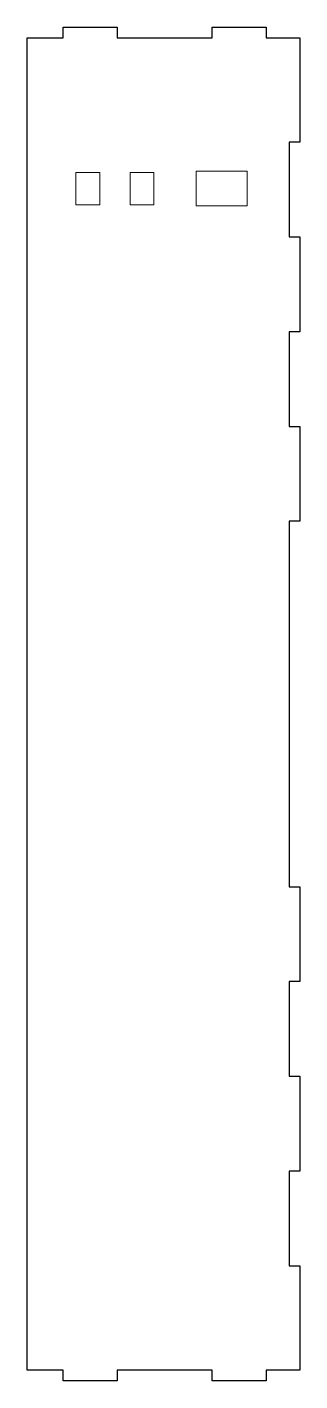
# Model space of a CAD drawing. Header units: millimetres. Extents: x 459 to 560, y 252 to 752.
import ezdxf

# ---------------------------------------------------------------- set-up
doc = ezdxf.new("R2010")
doc.units = ezdxf.units.MM

msp = doc.modelspace()

# ---------------------------------------------------------------- linework, layer by layer
at = {"color": 0, "linetype": 'Continuous', "lineweight": 0}
for p, q in [((477.41, 698.71), (486.21, 698.71)), ((477.41, 686.71), (477.41, 698.71)), ((486.21, 698.71), (486.21, 686.71)), ((497.41, 698.71), (506.21, 698.71)), ((497.41, 686.71), (497.41, 698.71)), ((506.21, 698.71), (506.21, 686.71)), ((521.81, 686.31), (521.81, 699.11)), ((521.81, 699.11), (540.71, 699.11)), ((540.71, 699.11), (540.71, 686.31)), ((486.21, 686.71), (477.41, 686.71)), ((506.21, 686.71), (497.41, 686.71)), ((540.71, 686.31), (521.81, 686.31))]:
    msp.add_line(p, q, dxfattribs=at)
msp.add_lwpolyline([(560.21, 569.87), (556.21, 569.87), (556.21, 434.87), (560.21, 434.87), (560.21, 399.87), (556.21, 399.87), (556.21, 364.87), (560.21, 364.87), (560.21, 329.87), (556.21, 329.87), (556.21, 294.87), (560.21, 294.87), (560.21, 256.37), (547.71, 256.37), (547.71, 252.37), (527.71, 252.37), (527.71, 256.37), (492.71, 256.37), (492.71, 252.37), (472.71, 252.37), (472.71, 256.37), (459.36, 256.37), (459.36, 748.37), (472.71, 748.37), (472.71, 752.37), (492.71, 752.37), (492.71, 748.37), (527.71, 748.37), (527.71, 752.37), (547.71, 752.37), (547.71, 748.37), (560.21, 748.37), (560.21, 709.87), (556.21, 709.87), (556.21, 674.87), (560.21, 674.87), (560.21, 639.87), (556.21, 639.87), (556.21, 604.87), (560.21, 604.87)], close=True)

doc.saveas('drawing.dxf')
